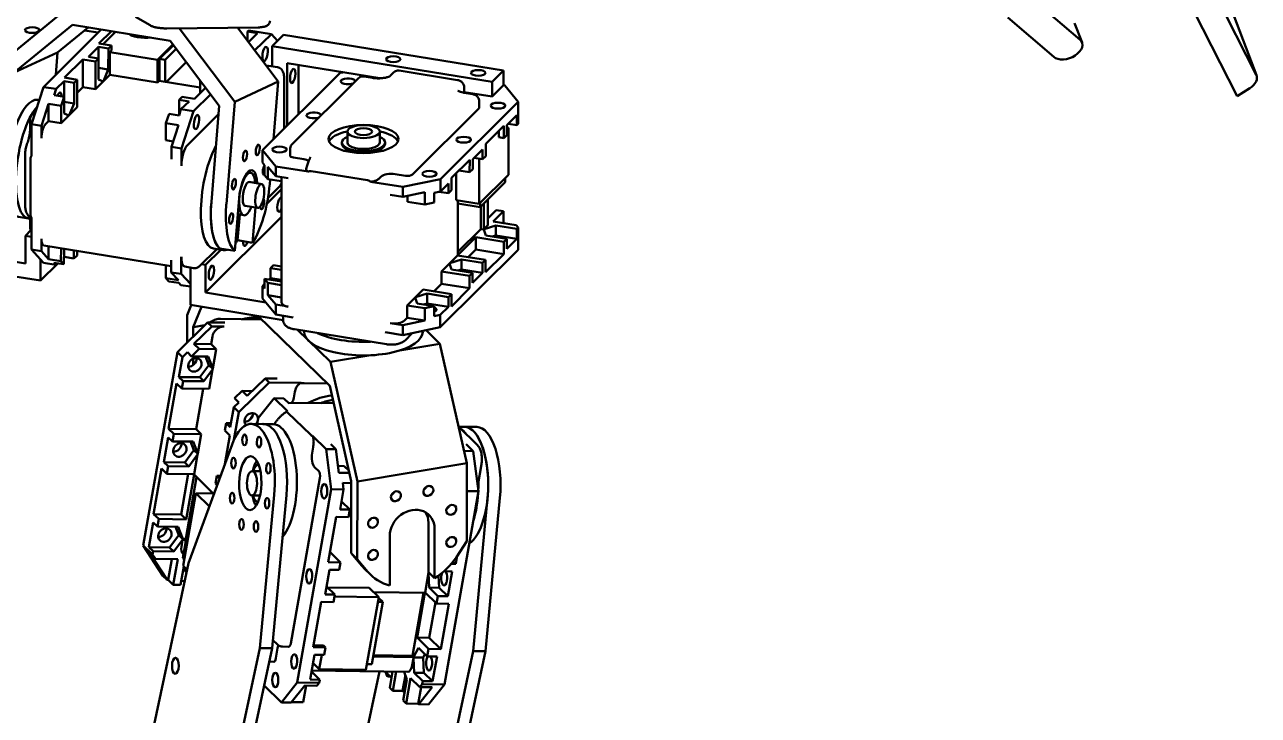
# Model space of a CAD drawing. Header units: millimetres. Extents: x 36 to 476, y 82 to 626.
# Drawn here: x 247.1 to 476, y 269.7 to 397.8 of the extents above; entities that cross this region are included whole.
import ezdxf

# ---------------------------------------------------------------- set-up
doc = ezdxf.new("R2010")
doc.units = ezdxf.units.MM
doc.header["$LTSCALE"] = 1.2
doc.layers.add('Visible (ISO)', color=7, linetype='Continuous', lineweight=50)

msp = doc.modelspace()

# ---------------------------------------------------------------- linework, layer by layer
at = {"layer": 'Visible (ISO)'}
for p, q in [((475.69, 388.45), (467.41, 410.27)), ((465.87, 407.79), (475.64, 388.56)), ((472.09, 384.55), (461.67, 405.07)), ((242.5, 390.61), (255.09, 400.9)), ((435.08, 401.79), (442.94, 395.03)), ((270.38, 397.72), (267.7, 399.3)), ((438.06, 391.88), (429.54, 399.2)), ((256, 397.79), (245.19, 388.95)), ((261.34, 396.93), (250.62, 386.28)), ((253.23, 392.68), (258.91, 397.32)), ((274.1, 394.86), (256, 397.79)), ((260.78, 396.36), (258.24, 396.78)), ((263.2, 396.62), (260.89, 394.33)), ((261.68, 394.2), (263.99, 396.5)), ((290.43, 397.34), (273.5, 397.15)), ((275.81, 397.17), (286.09, 383.54)), ((294.14, 387.27), (286.58, 397.3)), ((288.72, 396.79), (288.48, 396.56)), ((288.48, 394.77), (288.48, 396.56)), ((288.48, 396.56), (290.34, 396.26)), ((290.34, 396.26), (288.63, 394.57)), ((292.89, 396.11), (288.72, 396.79)), ((292.89, 396.11), (289.79, 393.03)), ((294.03, 394.87), (292.89, 396.11)), ((443.31, 394.52), (441.93, 398.15)), ((260.89, 394.33), (263.21, 393.96)), ((263.21, 393.96), (262.65, 393.4)), ((263.21, 393.04), (263.21, 393.96)), ((271.75, 391.34), (274.61, 394.18)), ((274.71, 394.05), (272.13, 391.5)), ((283.21, 382.78), (274.1, 394.86)), ((293.04, 393.88), (295.13, 395.96)), ((333.84, 387.26), (293.04, 393.88)), ((293.04, 393.88), (293.04, 390.12)), ((335.94, 389.34), (295.13, 395.96)), ((245.19, 388.95), (253.23, 392.68)), ((252.9, 388.54), (253.23, 392.68)), ((260.79, 393.7), (258.94, 391.86)), ((258.94, 391.86), (260.79, 391.56)), ((260.79, 391.56), (260.23, 391)), ((262.65, 393.4), (260.79, 393.7)), ((260.79, 393.7), (260.79, 391.56)), ((260.79, 391.56), (260.79, 387.69)), ((262.64, 389.52), (262.65, 393.4)), ((262.93, 388.56), (262.94, 392.77)), ((262.94, 392.77), (263.21, 393.04)), ((271.75, 391.34), (262.94, 392.77)), ((273.2, 391.33), (272.13, 391.5)), ((272.13, 391.5), (272.13, 387.43)), ((273.2, 391.33), (275.24, 393.35)), ((257.91, 391.38), (254.53, 388.02)), ((260.23, 391), (257.91, 391.38)), ((257.91, 386.25), (257.91, 391.38)), ((260.23, 391), (260.23, 385.87)), ((260.79, 389.83), (262.64, 389.52)), ((262.64, 389.52), (261.75, 387.39)), ((271.74, 387.13), (271.75, 391.34)), ((273.2, 387.26), (273.2, 391.33)), ((277.1, 390.88), (273.42, 387.22)), ((294.02, 389.97), (292.39, 390.23)), ((295.81, 379.1), (295.82, 390.68)), ((295.82, 390.68), (313.03, 387.89)), ((297.91, 381.18), (297.91, 390.34)), ((327.46, 387.56), (316.58, 389.33)), ((333.84, 387.26), (335.94, 389.34)), ((335.94, 386.59), (335.94, 389.34)), ((254.43, 387.38), (252.94, 385.91)), ((256.28, 387.08), (254.43, 387.38)), ((254.43, 387.38), (254.43, 384.48)), ((254.53, 388.02), (256.85, 387.64)), ((256.85, 387.64), (256.28, 387.08)), ((256.28, 383.21), (256.28, 387.08)), ((256.84, 382.51), (256.85, 387.64)), ((261.68, 387.31), (260.23, 385.87)), ((261.68, 387.31), (260.79, 387.69)), ((261.75, 387.39), (261.68, 387.31)), ((262.93, 388.56), (261.75, 387.39)), ((271.74, 387.13), (262.93, 388.56)), ((272.06, 387.44), (271.74, 387.13)), ((279.71, 386.2), (272.06, 387.44)), ((279.71, 387.42), (279.7, 385.16)), ((286.09, 383.54), (294.14, 387.27)), ((291.24, 374.56), (305.68, 388.91)), ((293.26, 376.57), (294.14, 387.27)), ((295.28, 378.57), (295.28, 387.75)), ((309.07, 387.92), (296.81, 375.75)), ((305.68, 388.91), (306.15, 389)), ((311.66, 387.96), (310.03, 388.23)), ((315.63, 389.02), (314.93, 388.33)), ((333.84, 384.51), (333.84, 387.26)), ((250.62, 386.28), (248.38, 379.38)), ((250.62, 386.28), (252.94, 385.91)), ((252.58, 384.78), (252.94, 385.91)), ((252.58, 384.78), (254.43, 384.48)), ((257.91, 386.25), (256.84, 385.19)), ((260.23, 385.87), (257.91, 386.25)), ((281.6, 384.91), (278.44, 381.77)), ((280.68, 386.13), (278.64, 384.1)), ((330.27, 384.94), (328.63, 385.21)), ((328.67, 386.22), (328.67, 385.2)), ((328.67, 385.35), (333.84, 384.51)), ((333.84, 384.51), (335.94, 386.59)), ((335.94, 386.59), (336.21, 386.55)), ((336.21, 386.55), (338.7, 383.55)), ((474.43, 386.06), (472.09, 384.55)), ((249.83, 383.84), (249.52, 383.89)), ((251.55, 383.13), (250.23, 379.08)), ((253.87, 382.76), (251.55, 383.13)), ((251.55, 379.93), (251.55, 383.13)), ((254.43, 384.48), (253.87, 382.76)), ((253.87, 382.76), (253.87, 379.55)), ((254.43, 381.37), (254.43, 384.48)), ((254.43, 383.51), (256.28, 383.21)), ((256.28, 383.21), (255.39, 381.07)), ((256.84, 382.51), (255.39, 381.07)), ((276.32, 384.48), (275.76, 383.92)), ((275.76, 381.02), (275.76, 383.92)), ((275.76, 383.92), (277.61, 383.62)), ((277.61, 383.62), (276.12, 382.14)), ((278.64, 384.1), (276.32, 384.48)), ((281.76, 365), (283.21, 382.78)), ((286.09, 383.54), (284.54, 364.54)), ((319.06, 370.05), (331.41, 382.31)), ((338.7, 383.55), (324.25, 369.21)), ((331.48, 382.46), (331.48, 383.61)), ((338.7, 383.55), (338.7, 379.43)), ((248.15, 380.32), (248.15, 378.73)), ((248.47, 381.1), (249.16, 381.78)), ((253.87, 379.55), (255.32, 380.99)), ((255.32, 380.99), (254.43, 381.37)), ((255.39, 381.07), (255.32, 380.99)), ((273.9, 381.32), (273.34, 379.6)), ((275.76, 381.02), (273.9, 381.32)), ((275.76, 381.02), (276.12, 382.14)), ((278.44, 381.77), (276.12, 382.14)), ((278.44, 381.77), (276.19, 374.87)), ((283.08, 381.25), (277.32, 375.52)), ((338.46, 381.03), (336.61, 379.19)), ((338.46, 379.19), (338.46, 381.03)), ((248.38, 379.38), (248.37, 373.45)), ((250.23, 379.08), (248.38, 379.38)), ((250.23, 376.79), (250.23, 379.08)), ((251.55, 379.93), (250.98, 379.36)), ((253.87, 379.55), (251.55, 379.93)), ((273.34, 379.6), (273.34, 376.4)), ((273.34, 379.6), (275.66, 379.22)), ((275.66, 379.22), (274.34, 375.17)), ((306.99, 375.99), (306.99, 378.01)), ((312.99, 375.99), (312.99, 378)), ((336.05, 379.09), (332.66, 375.72)), ((335.12, 376.95), (335.12, 378.17)), ((336.05, 376.8), (336.05, 379.09)), ((336.61, 379.19), (336.61, 377.36)), ((336.61, 378.75), (336.89, 378.7)), ((336.89, 378.7), (336.61, 378.43)), ((336.88, 379.45), (338.46, 379.19)), ((336.88, 370), (336.89, 378.7)), ((338.7, 379.43), (338.46, 379.19)), ((274.67, 376.18), (273.34, 376.4)), ((305.99, 375.99), (305.99, 375.72)), ((313.99, 375.99), (313.99, 375.71)), ((332.66, 375.72), (332.66, 373.43)), ((336.05, 376.8), (335.12, 376.95)), ((336.61, 377.36), (336.05, 376.8)), ((247.24, 363.91), (247.24, 374.27)), ((276.19, 374.87), (274.34, 375.17)), ((274.34, 375.17), (274.34, 372.88)), ((276.19, 371.66), (276.19, 374.87)), ((291.24, 372.27), (291.24, 374.56)), ((293.72, 371.56), (291.24, 374.56)), ((296.36, 373.57), (296.36, 374.71)), ((296.98, 373.2), (298.89, 372.89)), ((332.1, 374.71), (330.25, 372.87)), ((330.51, 373.13), (332.1, 372.88)), ((332.1, 372.88), (332.1, 374.71)), ((332.66, 373.43), (332.1, 372.88)), ((248.19, 372.95), (248.18, 362.6)), ((291.24, 372.27), (291.64, 371.78)), ((291.64, 369.95), (291.64, 371.78)), ((292.26, 371.49), (292.26, 369.2)), ((293.72, 369.73), (292.26, 371.49)), ((293.72, 371.56), (293.72, 369.73)), ((299.72, 370.59), (293.72, 371.56)), ((329.69, 372.77), (326.3, 369.41)), ((329.68, 370.48), (329.69, 372.77)), ((330.25, 371.04), (329.68, 370.48)), ((330.25, 372.87), (330.25, 371.04)), ((331.46, 364.61), (331.46, 372.98)), ((289.06, 370.38), (288.51, 370.47)), ((291.1, 368.28), (288.78, 368.66)), ((292.26, 369.2), (291.64, 369.95)), ((294.79, 368.79), (292.26, 369.2)), ((292.59, 368.28), (292.66, 369.14)), ((293.72, 369.73), (296.04, 369.36)), ((294.78, 346.28), (294.79, 369.56)), ((310.74, 368.99), (300.26, 370.69)), ((317.28, 367.74), (311.27, 368.72)), ((312.81, 369.25), (313.25, 369.69)), ((315.86, 370.13), (317.76, 369.83)), ((324.25, 369.21), (317.28, 367.74)), ((324.25, 369.21), (324.25, 366.91)), ((326.3, 369.41), (326.3, 367.12)), ((327.19, 365.3), (327.19, 370.3)), ((329.68, 370.48), (327.7, 370.8)), ((331.46, 364.61), (336.88, 370)), ((331.61, 363.98), (336.26, 368.6)), ((336.26, 368.6), (336.26, 369.38)), ((292.07, 364.61), (294.79, 367.31)), ((292.26, 365.65), (294.23, 367.61)), ((294.79, 368.28), (294.7, 368.29)), ((314.96, 366.29), (317.27, 365.91)), ((317.27, 365.91), (317.28, 367.74)), ((321.37, 366.77), (317.27, 365.91)), ((321.37, 364.48), (321.37, 366.77)), ((323.12, 366.68), (324.25, 366.91)), ((323.12, 366.68), (323.12, 364.84)), ((323.94, 366.85), (325.74, 366.56)), ((325.74, 368.39), (324.25, 366.91)), ((325.74, 366.56), (325.74, 368.39)), ((326.3, 367.12), (325.74, 366.56)), ((286.12, 355.87), (286.92, 365.65)), ((290.38, 363.84), (288.06, 364.21)), ((318.13, 365.01), (318.13, 366.09)), ((321.37, 364.48), (318.13, 365.01)), ((323.12, 364.84), (321.37, 364.48)), ((327.19, 365.3), (331.46, 364.61)), ((327.5, 355.09), (327.51, 365.25)), ((327.51, 364.65), (331.61, 363.98)), ((331.61, 363.98), (331.61, 364.77)), ((331.74, 364.11), (331.74, 359.93)), ((332.3, 364.66), (332.29, 359.84)), ((333.04, 360.74), (333.04, 365.4)), ((247.85, 361.87), (246, 362.17)), ((248.14, 360.38), (248.14, 361.97)), ((248.37, 362.04), (248.36, 356.11)), ((280.65, 348.15), (294.78, 362.18)), ((286.63, 357.85), (287.02, 362.61)), ((287.78, 362.49), (286.67, 362.67)), ((289.94, 363.91), (289.41, 357.4)), ((334.6, 363.44), (333.04, 361.89)), ((335.99, 363.22), (334.07, 361.31)), ((334.6, 363.44), (335.99, 363.22)), ((335.99, 363.22), (335.99, 361)), ((248.28, 359.7), (247.27, 358.69)), ((327.5, 355.73), (331.74, 359.93)), ((332.29, 359.84), (331.74, 359.93)), ((332.29, 359.84), (332.37, 359.92)), ((332.29, 359.84), (332.68, 358.75)), ((332.37, 359.92), (334.53, 360.59)), ((332.37, 359.92), (332.89, 360.44)), ((334.07, 361.31), (338.32, 360.63)), ((334.53, 360.59), (338.45, 359.96)), ((334.53, 358.76), (334.53, 360.59)), ((338.32, 360.63), (338.69, 360.19)), ((338.69, 360.19), (338.45, 359.96)), ((338.45, 359.96), (338.45, 358.12)), ((338.68, 356.07), (338.69, 360.19)), ((247.26, 353.56), (247.27, 358.69)), ((247.27, 358.69), (248.36, 358.51)), ((250.22, 355.81), (250.22, 358.1)), ((286.63, 357.85), (289.41, 357.4)), ((330.84, 358.4), (327.5, 355.09)), ((336.04, 357.56), (330.84, 358.4)), ((330.84, 356.11), (330.84, 358.4)), ((336.6, 358.12), (332.68, 358.75)), ((334.53, 358.76), (333.88, 358.56)), ((338.45, 358.12), (334.53, 358.76)), ((336.6, 358.12), (336.04, 357.56)), ((336.04, 357.56), (336.04, 355.27)), ((336.6, 356.28), (336.6, 358.12)), ((338.45, 358.12), (336.6, 356.28)), ((236.06, 355.38), (247.26, 353.56)), ((248.36, 356.11), (250.22, 355.81)), ((248.36, 356.11), (250.61, 353.67)), ((250.22, 355.81), (251.54, 354.37)), ((274.33, 353.03), (250.65, 356.87)), ((251.54, 354.37), (251.54, 356.72)), ((253.86, 356.35), (253.85, 354)), ((254.42, 356.26), (254.41, 353.39)), ((256.27, 354.47), (256.27, 355.96)), ((256.27, 354.47), (256.83, 355.03)), ((256.83, 355.03), (256.83, 355.87)), ((279.63, 353.11), (282.75, 356.21)), ((280.65, 353.28), (283.49, 356.09)), ((284.02, 356.01), (282.16, 356.31)), ((286.12, 355.87), (283.34, 356.32)), ((338.68, 356.07), (324.24, 341.72)), ((326.01, 353.6), (327.46, 355.04)), ((327.46, 355.04), (332.65, 354.2)), ((329.44, 354.72), (330.84, 356.11)), ((330.84, 356.11), (336.04, 355.27)), ((336.04, 355.27), (332.65, 351.91)), ((250.04, 350.36), (232.05, 353.28)), ((250.05, 354.28), (250.04, 350.36)), ((253.28, 353.57), (250.04, 350.36)), ((252.92, 353.29), (250.61, 353.67)), ((251.54, 354.37), (253.85, 354)), ((252.92, 353.29), (252.56, 353.69)), ((254.41, 353.39), (252.56, 353.69)), ((252.92, 353.29), (253.22, 353.58)), ((253.85, 354), (254.41, 353.39)), ((254.42, 354.77), (256.27, 354.47)), ((254.47, 354.76), (254.42, 354.7)), ((273.33, 353.19), (273.33, 350.84)), ((274.33, 354.19), (274.33, 351.9)), ((276.18, 351.6), (276.18, 354.8)), ((278.45, 352.69), (276.83, 352.96)), ((277.86, 345.85), (277.87, 352.79)), ((279.92, 353.39), (280.65, 353.28)), ((280.65, 353.28), (280.65, 348.15)), ((292.71, 352.68), (293.28, 353.23)), ((292.71, 352.68), (294.78, 352.34)), ((292.71, 350.85), (292.71, 352.68)), ((293.28, 353.23), (294.78, 352.99)), ((324.48, 352.08), (325.93, 353.52)), ((325.93, 353.52), (326.01, 353.6)), ((325.93, 353.52), (326.31, 352.44)), ((328.17, 354.27), (326.01, 353.6)), ((328.17, 352.44), (328.17, 354.27)), ((328.17, 354.27), (332.09, 353.64)), ((332.65, 354.2), (332.09, 353.64)), ((332.09, 353.64), (332.09, 351.81)), ((332.65, 351.91), (332.65, 354.2)), ((275.65, 350.46), (273.33, 350.84)), ((273.33, 350.84), (273.89, 350.23)), ((274.33, 351.9), (275.65, 350.46)), ((274.33, 351.9), (276.18, 351.6)), ((276.18, 351.6), (277.86, 349.76)), ((294.78, 350.2), (291.63, 350.71)), ((292.25, 349.96), (291.63, 350.71)), ((291.63, 350.71), (291.63, 348.88)), ((292.45, 350.58), (292.71, 350.85)), ((294.78, 350.51), (292.71, 350.85)), ((329.67, 351.24), (324.48, 352.08)), ((324.48, 349.79), (324.48, 352.08)), ((330.24, 351.8), (326.31, 352.44)), ((328.17, 352.44), (327.52, 352.24)), ((332.09, 351.81), (328.17, 352.44)), ((330.24, 351.8), (329.67, 351.24)), ((329.67, 351.24), (329.67, 348.95)), ((332.09, 351.81), (330.24, 349.97)), ((330.24, 349.97), (330.24, 351.8)), ((273.89, 350.23), (275.74, 349.93)), ((276.11, 349.53), (275.74, 349.93)), ((276.11, 349.53), (277.86, 349.25)), ((280.65, 348.15), (291.84, 346.33)), ((291.22, 349.37), (291.63, 349.77)), ((291.22, 349.37), (291.63, 348.88)), ((291.22, 349.37), (291.22, 347.08)), ((294.78, 349.55), (292.25, 349.96)), ((292.25, 347.67), (292.25, 349.96)), ((319.64, 347.28), (321.09, 348.72)), ((321.8, 347.96), (319.64, 347.28)), ((321.09, 348.72), (326.29, 347.88)), ((321.8, 346.13), (321.8, 347.96)), ((321.8, 347.96), (325.73, 347.32)), ((323.08, 348.4), (324.48, 349.79)), ((324.48, 349.79), (329.67, 348.95)), ((329.67, 348.95), (326.29, 345.59)), ((277.26, 343.93), (278.03, 345.82)), ((295.07, 343.06), (277.86, 345.85)), ((293.71, 344.08), (291.22, 347.08)), ((292.25, 347.67), (294.78, 347.26)), ((293.71, 345.91), (292.25, 347.67)), ((296.03, 345.54), (293.71, 345.91)), ((293.71, 345.91), (293.71, 344.08)), ((318.12, 345.77), (319.57, 347.21)), ((321.36, 345.24), (318.12, 345.77)), ((318.12, 343.48), (318.12, 345.77)), ((319.57, 347.21), (319.64, 347.28)), ((319.57, 347.21), (319.95, 346.12)), ((319.95, 346.12), (323.11, 345.61)), ((321.8, 346.13), (321.16, 345.92)), ((325.73, 345.49), (321.8, 346.13)), ((326.29, 347.88), (325.73, 347.32)), ((325.73, 347.32), (325.73, 345.49)), ((326.29, 345.59), (326.29, 347.88)), ((277.26, 338.87), (277.26, 343.93)), ((279.93, 345.51), (278.41, 341.75)), ((290.47, 343.74), (287.4, 343.23)), ((303.72, 330.83), (290.39, 343.82)), ((293.71, 344.08), (296.95, 343.55)), ((295.07, 343.07), (295.08, 343.86)), ((317.55, 342.91), (318.12, 343.48)), ((318.12, 343.48), (321.36, 342.95)), ((323.11, 345.61), (321.36, 345.24)), ((321.36, 345.24), (321.36, 342.95)), ((323.1, 343.77), (323.11, 345.61)), ((323.1, 343.77), (324.24, 344.01)), ((325.73, 345.49), (324.24, 344.01)), ((324.24, 341.72), (324.24, 344.01)), ((275.45, 337.1), (281.07, 342.61)), ((278.41, 341.75), (278.4, 339.99)), ((280.56, 342.11), (278.41, 341.75)), ((278.53, 338.63), (281.84, 341.87)), ((281.07, 342.61), (281.84, 341.87)), ((284.26, 342.57), (281.07, 342.61)), ((281.84, 341.87), (284.11, 341.84)), ((283.44, 343.29), (291.04, 343.18)), ((314.23, 338.57), (297.17, 341.34)), ((297.73, 341.24), (303.84, 335.3)), ((317.26, 342.09), (314.94, 342.47)), ((321.36, 342.95), (317.26, 342.09)), ((317.26, 340.26), (317.26, 342.09)), ((324.24, 341.72), (317.26, 340.26)), ((324.18, 338.64), (321.59, 341.17)), ((281.96, 340), (281.71, 338.59)), ((298.97, 340.91), (298.97, 341.04)), ((314.02, 340.79), (317.26, 340.26)), ((319.05, 340.64), (317.7, 339.29)), ((320.97, 340.9), (320.97, 341.04)), ((269.12, 301.26), (275.45, 337.1)), ((275.45, 337.1), (276.4, 336.17)), ((277.31, 337.07), (276.4, 336.17)), ((277.31, 337.07), (278.08, 336.32)), ((278.08, 336.32), (279.48, 337.7)), ((281.71, 338.59), (278.53, 338.63)), ((279.48, 337.7), (278.53, 338.63)), ((279.48, 337.7), (282.66, 337.66)), ((281.71, 338.59), (282.66, 337.66)), ((282.66, 337.66), (282.03, 334.06)), ((311.32, 336.53), (303.84, 335.3)), ((324.18, 338.64), (316.7, 337.41)), ((329.19, 316.49), (324.18, 338.64)), ((275.75, 332.48), (276.4, 336.17)), ((281.17, 336.28), (278.08, 336.32)), ((278.4, 335.89), (278.4, 334.72)), ((279.6, 332.43), (281.3, 334.71)), ((281.3, 334.71), (280.69, 336.29)), ((282.03, 334.06), (281.17, 336.28)), ((282.02, 334.01), (281.3, 334.71)), ((303.84, 335.3), (308.85, 313.14)), ((275.75, 332.48), (279.6, 332.43)), ((276.51, 331.74), (275.75, 332.48)), ((279.6, 332.43), (280.36, 331.69)), ((280.36, 331.69), (282, 333.88)), ((282, 333.88), (281.36, 330.28)), ((282.03, 334.06), (282, 333.88)), ((288.42, 328.99), (291.73, 332.22)), ((294, 332.19), (291.73, 332.22)), ((291.73, 332.22), (292.49, 331.48)), ((273.83, 322.87), (275.31, 331.27)), ((275.31, 331.27), (276.26, 330.35)), ((276.26, 330.35), (276.51, 331.74)), ((281.36, 330.28), (276.26, 330.35)), ((280.36, 331.69), (276.51, 331.74)), ((280.25, 330.29), (278.93, 322.8)), ((286.07, 328.54), (287.47, 329.91)), ((286.86, 325.97), (292.49, 331.48)), ((287.47, 329.91), (289.35, 329.89)), ((287.47, 329.91), (288.42, 328.99)), ((292.49, 331.48), (298.38, 331.4)), ((297.24, 329.73), (297.05, 328.63)), ((298.98, 331.32), (303.27, 331.26)), ((307.71, 313.19), (303.72, 330.83)), ((286.83, 327.79), (285.91, 326.9)), ((286.83, 327.79), (286.07, 328.54)), ((290.47, 324.86), (293.4, 328.54)), ((295.22, 328.52), (293.4, 328.54)), ((293.4, 328.54), (295.86, 326.14)), ((296.17, 327.59), (295.22, 328.52)), ((304.44, 327.62), (296.02, 327.73)), ((285.26, 323.21), (285.91, 326.9)), ((286.86, 325.97), (285.91, 326.9)), ((285.95, 320.81), (286.86, 325.97)), ((288.76, 324.45), (289.41, 325.32)), ((295.9, 325.93), (300.2, 321.74)), ((278.93, 322.8), (273.83, 322.87)), ((274.78, 321.94), (273.83, 322.87)), ((278.93, 322.8), (279.88, 321.87)), ((284.25, 322.56), (284.5, 323.95)), ((285.39, 323.94), (284.5, 323.95)), ((284.5, 323.95), (285.26, 323.21)), ((291.4, 323.75), (289.13, 323.78)), ((290.28, 323.77), (290.47, 324.86)), ((293.22, 323.73), (291.4, 323.75)), ((328.72, 323.25), (327.66, 323.27)), ((327.67, 323.22), (331.16, 319.82)), ((328.72, 323.25), (330.99, 323.22)), ((272.96, 316.69), (273.77, 321.29)), ((273.77, 321.29), (274.53, 320.55)), ((274.53, 320.55), (274.78, 321.94)), ((274.53, 320.55), (278.38, 320.5)), ((274.78, 321.94), (279.88, 321.87)), ((278.52, 318.92), (277.91, 320.5)), ((279.24, 318.28), (278.38, 320.5)), ((279.88, 321.87), (279.24, 318.28)), ((285.21, 321.63), (284.25, 322.56)), ((284.27, 316.32), (285.21, 321.63)), ((300.6, 321.52), (303.06, 319.12)), ((276.81, 316.64), (278.52, 318.92)), ((277.53, 297.98), (285.61, 319.96)), ((279.23, 318.23), (278.52, 318.92)), ((279.24, 318.28), (279.21, 318.09)), ((300.46, 318.39), (300.65, 319.49)), ((303.06, 319.12), (304.88, 319.1)), ((303.06, 319.12), (304.02, 311.66)), ((304.88, 319.1), (303.93, 320.02)), ((304.88, 319.1), (305.44, 314.71)), ((328.68, 318.78), (330.36, 318.75)), ((330.36, 318.75), (329.03, 320.05)), ((330.36, 318.75), (331.32, 311.29)), ((272.96, 316.69), (276.81, 316.64)), ((273.72, 315.95), (272.96, 316.69)), ((273.48, 314.56), (273.72, 315.95)), ((277.57, 315.9), (273.72, 315.95)), ((276.81, 316.64), (277.57, 315.9)), ((277.57, 315.9), (279.21, 318.09)), ((279.21, 318.09), (278.57, 314.49)), ((305.28, 315.99), (306.39, 315.98)), ((306.39, 315.98), (307.27, 315.12)), ((329.19, 316.49), (308.85, 313.14)), ((329.19, 302.06), (329.19, 316.49)), ((331.88, 316.33), (331.18, 312.38)), ((271.04, 307.08), (272.52, 315.49)), ((272.52, 315.49), (273.48, 314.56)), ((278.57, 314.49), (273.48, 314.56)), ((277.46, 314.51), (276.14, 307.01)), ((279.02, 313.92), (277, 302.48)), ((277.09, 306.09), (278.55, 314.38)), ((278.55, 314.38), (282.11, 310.91)), ((282.52, 312.76), (282.77, 314.15)), ((282.77, 314.15), (283.47, 314.14)), ((282.77, 314.15), (283.29, 313.65)), ((290.69, 315.01), (289.33, 315.03)), ((296.48, 283.09), (301.89, 313.73)), ((301.67, 315.03), (300.89, 315.79)), ((305.44, 314.71), (307.37, 314.69)), ((282.85, 312.45), (282.52, 312.76)), ((304.02, 311.66), (297.69, 275.81)), ((306.29, 311.63), (304.02, 311.66)), ((306.29, 311.63), (305.64, 307.94)), ((306.29, 311.63), (306.14, 312.84)), ((307.71, 312.82), (306.14, 312.84)), ((307.7, 299.83), (307.71, 313.19)), ((308.85, 313.14), (308.84, 298.71)), ((329.19, 311.32), (331.32, 311.29)), ((278.5, 310.41), (276.46, 298.88)), ((278.88, 310.96), (276.5, 297.49)), ((278.78, 310.41), (278.5, 310.41)), ((278.5, 310.41), (278.74, 310.18)), ((282.28, 310.91), (278.88, 310.96)), ((278.88, 310.96), (281.4, 308.5)), ((290.63, 310.51), (289.27, 310.53)), ((293.42, 310.63), (290.76, 282.2)), ((293.03, 282.17), (295.7, 310.6)), ((307.46, 307.91), (305.9, 309.43)), ((331.32, 311.29), (324.99, 275.45)), ((333.01, 310.1), (330.35, 281.67)), ((332.62, 281.64), (335.29, 310.07)), ((276.14, 307.01), (271.04, 307.08)), ((271.99, 306.16), (271.04, 307.08)), ((276.14, 307.01), (277.09, 306.09)), ((305.64, 307.94), (307.46, 307.91)), ((307.46, 307.91), (307.22, 306.52)), ((325.79, 308.42), (325.72, 308.49)), ((270.17, 300.91), (270.99, 305.5)), ((270.99, 305.5), (271.75, 304.76)), ((271.75, 304.76), (271.99, 306.16)), ((271.75, 304.76), (275.6, 304.71)), ((271.99, 306.16), (277.09, 306.09)), ((275.73, 303.14), (275.12, 304.72)), ((276.45, 302.49), (275.6, 304.71)), ((304.94, 306.55), (303.46, 298.14)), ((307.22, 306.52), (304.94, 306.55)), ((322.03, 296.28), (322.03, 305.47)), ((274.02, 300.86), (275.73, 303.14)), ((276.42, 302.3), (274.78, 300.11)), ((276.44, 302.44), (275.73, 303.14)), ((276.42, 302.3), (276.19, 301)), ((276.45, 302.49), (276.42, 302.3)), ((277.01, 301.95), (276.45, 302.49)), ((276.45, 302.49), (277, 302.48)), ((276.45, 302.49), (276.45, 302.49)), ((277.09, 302.4), (277, 302.48)), ((314.85, 293.8), (314.85, 302.99)), ((323.18, 304.36), (323.17, 295.17)), ((269.12, 301.26), (270.83, 299.59)), ((272.78, 295.62), (269.12, 301.26)), ((270.17, 300.91), (274.02, 300.86)), ((270.93, 300.17), (270.17, 300.91)), ((270.83, 299.59), (270.93, 300.17)), ((274.78, 300.11), (270.93, 300.17)), ((274.02, 300.86), (274.78, 300.11)), ((303.79, 300.01), (305.73, 298.11)), ((327.23, 299.09), (329.19, 302.06)), ((266.99, 248.55), (277.53, 297.98)), ((273.54, 294.88), (270.41, 299.69)), ((270.41, 299.69), (271.37, 298.76)), ((271.37, 298.76), (270.83, 299.59)), ((275.54, 298.71), (271.37, 298.76)), ((274.42, 298.72), (273.74, 294.88)), ((274.69, 293.95), (275.54, 298.71)), ((276.46, 298.88), (276.71, 298.64)), ((303.46, 298.14), (305.73, 298.11)), ((305.73, 298.11), (305.49, 296.72)), ((309.65, 297.49), (307.7, 299.83)), ((308.84, 298.71), (307.7, 299.83)), ((308.84, 298.71), (310.8, 296.38)), ((327.12, 297.83), (326.29, 297.84)), ((327.12, 297.83), (326.65, 298.28)), ((327.38, 299.32), (327.12, 297.83)), ((272.78, 295.62), (273.54, 294.88)), ((276.06, 293.93), (276.66, 297.34)), ((276.5, 297.49), (277.27, 296.75)), ((303.67, 296.75), (302.85, 292.15)), ((305.49, 296.72), (303.67, 296.75)), ((311.34, 295.8), (310.19, 296.91)), ((321.41, 292.55), (322.04, 296.15)), ((323.17, 295.17), (322.03, 296.28)), ((322.04, 296.15), (322.06, 296.25)), ((322.04, 296.15), (322.18, 293.44)), ((323.89, 295.64), (324, 293.41)), ((324.94, 296.46), (326.42, 296.44)), ((326.42, 296.44), (325.61, 291.84)), ((273.74, 294.88), (273.54, 294.88)), ((274.69, 293.95), (273.74, 294.88)), ((276.06, 293.93), (274.69, 293.95)), ((276.82, 294.65), (276.19, 294.66)), ((304.67, 292.13), (303.12, 293.64)), ((303.29, 293.47), (311.06, 293.37)), ((312.81, 291.66), (311.06, 293.37)), ((322.18, 293.44), (324, 293.41)), ((323.79, 291.87), (322.18, 293.44)), ((324, 293.41), (325.61, 291.84)), ((302.15, 290.76), (300.67, 282.36)), ((304.43, 290.73), (302.15, 290.76)), ((302.85, 292.15), (304.67, 292.13)), ((304.67, 292.13), (304.43, 290.73)), ((304.61, 291.77), (312.81, 291.66)), ((310.43, 278.2), (312.81, 291.66)), ((311.56, 279.24), (313.59, 290.77)), ((311.89, 292.56), (321.39, 292.44)), ((313.59, 290.77), (312.66, 290.79)), ((313.59, 290.77), (312.79, 291.55)), ((319.06, 280.77), (321.12, 292.44)), ((321.39, 292.44), (319.93, 284.15)), ((323.54, 290.48), (321.41, 292.55)), ((323.79, 291.87), (323.54, 290.48)), ((325.61, 291.84), (323.79, 291.87)), ((322.2, 284.12), (323.36, 290.66)), ((323.54, 290.48), (325.82, 290.45)), ((325.82, 290.45), (324.33, 282.04)), ((319.93, 284.15), (322.06, 282.07)), ((319.93, 284.15), (322.2, 284.12)), ((324.33, 282.04), (322.2, 284.12)), ((290.76, 282.2), (280.22, 232.77)), ((282.5, 232.74), (293.03, 282.17)), ((293.03, 282.17), (290.76, 282.2)), ((293.21, 283.63), (293.95, 282.91)), ((293.73, 280.32), (294.06, 282.18)), ((294.94, 282.48), (296.08, 282.46)), ((300.67, 282.36), (302.94, 282.33)), ((300.73, 282.72), (302.56, 282.7)), ((302.56, 282.7), (302.94, 282.33)), ((302.94, 282.33), (302.7, 280.94)), ((320.2, 282.25), (319.29, 280.55)), ((330.35, 281.67), (319.81, 232.24)), ((320.2, 282.25), (321.81, 280.68)), ((322.06, 282.07), (321.81, 280.68)), ((324.33, 282.04), (322.06, 282.07)), ((322.09, 232.21), (332.62, 281.64)), ((330.35, 281.67), (332.62, 281.64)), ((293.34, 279.69), (292.51, 279.7)), ((300.88, 280.96), (300.07, 276.36)), ((301.79, 278.31), (300.61, 279.46)), ((302.7, 280.94), (300.88, 280.96)), ((302.25, 280.94), (301.79, 278.31)), ((319.29, 280.55), (311.81, 280.65)), ((319.06, 280.77), (311.84, 280.87)), ((319.03, 279.07), (319.26, 280.36)), ((319.06, 280.77), (319.29, 280.55)), ((319.26, 280.36), (319.29, 280.55)), ((319.39, 277.65), (319.26, 280.36)), ((319.28, 280.48), (321.07, 280.46)), ((319.29, 280.55), (319.29, 280.55)), ((321.4, 281.07), (321.07, 280.46)), ((321.07, 280.46), (321.21, 277.63)), ((321.81, 280.68), (323.63, 280.65)), ((323.63, 280.65), (322.82, 276.06)), ((301.89, 276.34), (300.33, 277.86)), ((318.24, 277.81), (300.36, 278.05)), ((301.79, 278.31), (310.43, 278.2)), ((307.98, 254.57), (312.95, 277.88)), ((311.56, 279.24), (310.62, 279.25)), ((315.19, 276.72), (314.02, 277.86)), ((314.86, 274.85), (315.39, 277.85)), ((315.43, 274.3), (316.06, 277.84)), ((317.76, 277.17), (317.25, 274.27)), ((317.56, 277.82), (318.01, 276.39)), ((321, 276.08), (319.39, 277.65)), ((319.39, 277.65), (321.21, 277.63)), ((321.21, 277.63), (322.82, 276.06)), ((294.76, 272.13), (291.56, 275.26)), ((297.69, 275.81), (294.76, 272.13)), ((299.08, 275.25), (296.58, 272.11)), ((297.69, 275.81), (301.78, 275.76)), ((299.32, 275.25), (298.77, 272.16)), ((301.36, 275.22), (299.08, 275.25)), ((300.07, 276.36), (301.89, 276.34)), ((301.78, 275.76), (301.36, 275.22)), ((301.89, 276.34), (301.78, 275.76)), ((315.43, 274.3), (314.86, 274.85)), ((318.01, 276.39), (317.32, 272.46)), ((318.73, 276.66), (317.89, 271.91)), ((320.47, 274.97), (318.73, 276.66)), ((320.16, 271.88), (320.71, 274.96)), ((322.75, 274.94), (320.25, 271.79)), ((320.9, 275.5), (320.47, 274.97)), ((320.47, 274.97), (322.75, 274.94)), ((321, 276.08), (320.9, 275.5)), ((324.99, 275.45), (320.9, 275.5)), ((322.82, 276.06), (321, 276.08)), ((324.99, 275.45), (322.07, 271.77)), ((317.25, 274.27), (315.43, 274.3)), ((317.58, 273.96), (317.25, 274.27)), ((317.89, 271.91), (317.32, 272.46)), ((294.76, 272.13), (296.58, 272.11)), ((296.65, 272.19), (298.77, 272.16)), ((320.16, 271.88), (317.89, 271.91)), ((320.25, 271.79), (320.16, 271.88)), ((322.07, 271.77), (320.25, 271.79))]:
    msp.add_line(p, q, dxfattribs=at)
for centre, major_axis, ratio in [((248.51, 396.84), (-1.35, 0), 0.400915), ((291.73, 392.4), (-0.22, -1.33), 0.342699), ((315.51, 391.44), (-1.35, 0), 0.400915), ((296.86, 388.33), (0.22, 1.33), 0.342699), ((331.27, 388.89), (-1.35, 0), 0.400915), ((334.94, 382.82), (-1.35, 0), 0.400915), ((279, 379.76), (-0.22, -1.33), 0.342699), ((309.99, 376.63), (6.5, 0), 0.400915), ((309.99, 378.01), (-3, 0), 0.400915), ((309.99, 378.01), (1.6, 0), 0.400915), ((290.38, 374.61), (0.16, 0.987), 0.342699), ((328.58, 376.5), (-1.35, 0), 0.400915), ((288, 373.51), (0.16, 0.987), 0.342699), ((294.4, 374.7), (-1.35, 0), 0.400915), ((285.95, 368.25), (0.16, 0.987), 0.342699), ((322.22, 370.18), (-1.35, 0), 0.400915), ((290.74, 366.06), (-0.36, -2.22), 0.342699), ((285.43, 361.91), (0.16, 0.987), 0.342699), ((281.77, 351.83), (0.22, 1.33), 0.342699), ((278.7, 334.74), (0.942, 0.967), 0.847125), ((287.92, 320.82), (-0.013, -1), 0.414167), ((290.61, 320.42), (-0.013, -1), 0.414167), ((275.92, 318.96), (0.942, 0.967), 0.847125), ((285.86, 316.51), (-0.013, -1), 0.414167), ((288.98, 312.79), (-0.07, -5), 0.414167), ((292.34, 315.55), (-0.013, -1), 0.414167), ((289.3, 312.78), (0.03, 2.25), 0.414167), ((302.71, 311.3), (0.02, 1.35), 0.414167), ((316.01, 310.38), (-0.698, -0.716), 0.847125), ((322.03, 311.37), (-0.698, -0.716), 0.847125), ((285.62, 310.02), (-0.013, -1), 0.414167), ((292.1, 309.06), (-0.013, -1), 0.414167), ((326.28, 307.85), (-0.698, -0.716), 0.847125), ((273.13, 303.17), (0.942, 0.967), 0.847125), ((287.35, 305.15), (-0.013, -1), 0.414167), ((290.04, 304.75), (-0.013, -1), 0.414167), ((311.75, 305.46), (-0.698, -0.716), 0.847125), ((326.28, 301.89), (-0.698, -0.716), 0.847125), ((311.75, 299.5), (-0.698, -0.716), 0.847125), ((299.92, 295.52), (0.02, 1.35), 0.414167), ((275.08, 278.92), (-0.02, -1.5), 0.414167), ((297.13, 279.73), (0.02, 1.35), 0.414167), ((293.62, 276.29), (0.02, 1.35), 0.414167)]:
    msp.add_ellipse(centre, major_axis=major_axis, ratio=ratio, dxfattribs=at)
for centre, major_axis, ratio, start_param, end_param in [((268.89, 395.9), (-2.24, 0.18), 0.212513, 0.043869, 2.381066), ((440.5, 393.45), (2.81, 1.06), 0.628217, 3.471887, 6.613479), ((291.91, 387.27), (0.48, 2.96), 0.342699, 0, 0.360007), ((307.12, 387.33), (1.35, 0), 0.400915, 6.270718, 11.812032), ((472.89, 387.38), (2.81, 1.06), 0.628217, 5.041791, 6.350788), ((253.5, 383.9), (0.22, 1.33), 0.342699, 5.280636, 7.285735), ((327.67, 386.22), (1, -0.001), 0.400958, 0.000271, 0.000534), ((247.76, 373.03), (1.76, 10.86), 0.342699, 0, 3.141593), ((249.61, 372.73), (-1.76, -10.86), 0.342699, 3.629816, 6.358571), ((330.48, 382.46), (1, -0.001), 0.400915, 5.899786, 6.283185), ((330.48, 383.61), (1, -0.001), 0.400958, 0.000271, 0.000534), ((300.76, 381.01), (1.35, 0), 0.400915, 6.270718, 11.812032), ((250.98, 377.53), (0.32, 1.97), 0.342699, 0.440903, 2.0117), ((309.99, 375.72), (-6.5, 0), 0.400915, 5.192034, 6.106493), ((309.99, 375.72), (6.5, 0), 0.400915, 0.176692, 1.091152), ((277.32, 372.77), (0.48, 2.96), 0.342699, 0.440903, 2.0117), ((309.99, 375.99), (4, 0), 0.400915, 2.418858, 7.00592), ((309.99, 375.72), (-4, 0), 0.400915, 0, 3.141593), ((309.99, 375.99), (-3, 0), 0.400915, 0, 3.141593), ((283.93, 367.16), (-1.76, -10.86), 0.342699, 3.910202, 6.283185), ((297.36, 374.71), (1, 0), 0.400832, 3.141123, 3.141763), ((297.36, 373.57), (-1, 0.001), 0.400915, 0, 1.187394), ((288.56, 366.41), (0.72, 4.44), 0.342699, 5.235988, 8.082167), ((291.69, 370.91), (-0.16, -0.987), 0.342699, 3.723848, 6.582737), ((298.14, 372.15), (-2, 0), 0.400915, 3.693467, 4.328986), ((288.42, 366.43), (-0.64, -3.95), 0.342699, 2.168203, 7.256575), ((288.42, 366.43), (0.36, 2.22), 0.342699, 0, 3.141593), ((315.11, 369.39), (-2, 0), 0.400915, 4.328986, 5.899782), ((318.13, 370.2), (1, -0.001), 0.400915, 4.328988, 5.899783), ((288.56, 366.41), (1.76, 10.86), 0.342699, 3.791236, 4.940575), ((285.78, 366.86), (-1.76, -10.86), 0.342699, 4.940575, 6.476457), ((285.78, 366.86), (-1.76, -10.86), 0.342699, 4.940575, 6.089914), ((288.56, 366.41), (-1.76, -10.86), 0.342699, 4.940575, 6.089914), ((291.18, 364.58), (0.16, 0.987), 0.342699, 2.167299, 6.014187), ((294.5, 364.46), (-0.22, -1.33), 0.342699, 2.97315, 7.333435), ((248.75, 363.8), (-1.48, -0.22), 0.91455, 0.000074, 0.000082), ((331.04, 360.74), (2, 0), 0.400915, 5.899783, 6.283185), ((250.97, 358.84), (-0.32, -1.97), 0.342699, 5.153292, 6.283185), ((285.78, 366.86), (-1.76, -10.86), 0.342699, 0.553029, 0.649643), ((288.13, 358.14), (-0.22, -1.33), 0.342699, 5.114434, 7.451937), ((277.31, 355.92), (-0.48, -2.96), 0.342699, 5.153292, 6.283185), ((296.78, 346.28), (-2, 0), 0.400915, 0, 1.187394), ((288.57, 333.35), (-7.68, -7.88), 0.847125, 3.790229, 4.08897), ((322.2, 344.99), (1.35, 0), 0.400915, 5.444393, 7.121978), ((283.78, 339.98), (-1.4, -1.43), 0.847125, 3.818686, 5.389483), ((315.69, 343.21), (2, 0), 0.400915, 4.328986, 5.899783), ((309.97, 340.9), (-11, 0.01), 0.400915, 0, 3.141593), ((309.97, 343.42), (-11, 0.01), 0.400915, 0.683862, 1.690925), ((277.75, 335.67), (0.942, 0.967), 0.847125, 3.761334, 5.663444), ((295.23, 328.65), (1.4, 1.43), 0.847125, 4.878678, 5.389482), ((303.41, 318.88), (-7.68, -7.88), 0.847125, 3.927561, 4.365193), ((304.17, 318.14), (7.68, 7.88), 0.847125, 0.842746, 1.064735), ((289.17, 324.54), (0.942, 0.967), 0.847125, 4.740044, 9.422353), ((288.22, 325.47), (0.942, 0.967), 0.847125, 3.761334, 5.663444), ((288.98, 312.79), (0.15, 11), 0.414167, 4.520888, 7.149117), ((291.29, 322.43), (0.02, 1.35), 0.414167, 6.090941, 6.47543), ((291.25, 312.76), (0.15, 11), 0.414167, 4.520888, 6.283185), ((291.25, 312.76), (0.15, 11), 0.414167, 4.520888, 6.283185), ((293.08, 312.73), (0.15, 11), 0.414167, 3.603289, 6.283185), ((326.75, 312.28), (0.15, 11), 0.414167, 5.75859, 6.058837), ((328.57, 312.25), (-0.15, -11), 0.414167, 0.26341, 3.141593), ((328.57, 312.25), (0.15, 11), 0.414167, 4.520888, 6.283185), ((330.85, 312.22), (0.15, 11), 0.414167, 4.520888, 6.283185), ((274.96, 319.89), (0.942, 0.967), 0.847125, 3.761334, 5.663444), ((301.22, 317.65), (-0.03, -2), 0.414167, 4.337917, 5.908713), ((291.25, 312.76), (-0.07, -5), 0.414167, 3.723259, 4.245624), ((290.66, 312.76), (0.05, 3.6), 0.414167, 0.153986, 0.895665), ((290.66, 312.76), (0.03, 2.25), 0.414167, 6.095834, 6.283185), ((301.51, 314.11), (0.013, 1), 0.414167, 4.337917, 5.908713), ((320.88, 312.48), (0.698, 0.716), 0.847125, 4.366977, 5.057801), ((326.75, 312.28), (-0.15, -11), 0.414167, 1.510259, 1.647906), ((291.25, 312.76), (-0.07, -5), 0.414167, 5.179154, 5.701519), ((290.66, 312.76), (-0.05, -3.6), 0.414167, 5.387521, 6.1292), ((290.66, 312.76), (-0.03, -2.25), 0.414167, 0, 0.187351), ((314.87, 311.49), (0.698, 0.716), 0.847125, 4.366977, 5.057801), ((326.75, 312.28), (-0.15, -11), 0.414167, 0.940209, 1.45244), ((319.01, 303.68), (3.14, 3.22), 0.847125, 5.567218, 8.708811), ((317.87, 304.79), (3.14, 3.22), 0.847125, 5.567218, 6.072534), ((325.14, 308.96), (0.698, 0.716), 0.847125, 4.366977, 5.057801), ((310.61, 306.57), (0.698, 0.716), 0.847125, 4.366977, 5.057801), ((272.18, 304.1), (0.942, 0.967), 0.847125, 3.761334, 5.663444), ((325.13, 303), (0.698, 0.716), 0.847125, 4.366977, 5.057801), ((278.01, 300.98), (-1.4, -1.43), 0.847125, 5.389483, 6.259388), ((310.61, 300.61), (0.698, 0.716), 0.847125, 4.366977, 5.057801), ((319.01, 303.68), (7.68, 7.88), 0.847125, 4.417879, 4.936501), ((278.01, 297.24), (-0.942, -0.967), 0.847125, 5.417102, 6.378893), ((277.06, 298.17), (0.942, 0.967), 0.847125, 3.761334, 4.007676), ((317.87, 304.79), (-7.68, -7.88), 0.847125, 6.197935, 6.283185), ((319.01, 303.68), (-7.68, -7.88), 0.847125, 6.197935, 6.716557), ((324.95, 295.18), (0.02, 1.35), 0.414167, 0.773823, 5.958114), ((294.82, 281.44), (-0.03, -2), 0.414167, 4.027936, 4.337917), ((294.96, 283.48), (0.013, 1), 0.414086, 3.141109, 3.141764), ((296.1, 283.46), (-0.013, -1), 0.414167, 0, 1.196324), ((293.35, 280.69), (-0.013, -1), 0.414167, 0, 1.196324), ((322.16, 279.39), (0.02, 1.35), 0.414167, 0.325071, 5.958114), ((314.67, 278.39), (-0.02, -1.5), 0.414167, 5.130586, 6.686841), ((318.27, 279.81), (-0.03, -2), 0.414167, 0, 1.196324)]:
    msp.add_ellipse(centre, major_axis=major_axis, ratio=ratio, start_param=start_param, end_param=end_param, dxfattribs=at)
for points, knots in [([(290.43, 397.34), (290.59, 397.34), (290.75, 397.35), (291.05, 397.37), (291.19, 397.39), (291.47, 397.43), (291.6, 397.46), (291.87, 397.55), (292.02, 397.61), (292.24, 397.78), (292.3, 397.83), (292.44, 397.99), (292.53, 398.12), (292.61, 398.36), (292.63, 398.45), (292.64, 398.54)], [1.570796, 1.570796, 1.570796, 1.570796, 1.802419, 1.802419, 2.034041, 2.034041, 2.265664, 2.265664, 2.497286, 2.497286, 2.568354, 2.568354, 2.67482, 2.67482, 2.72775, 2.72775, 2.72775, 2.72775]), ([(270.38, 397.72), (270.55, 397.61), (270.72, 397.55), (271.08, 397.43), (271.28, 397.38), (271.69, 397.29), (271.91, 397.26), (272.36, 397.2), (272.6, 397.18), (273.06, 397.15), (273.28, 397.14), (273.5, 397.15)], [6.283185, 6.283185, 6.283185, 6.283185, 6.597345, 6.597345, 6.911504, 6.911504, 7.225663, 7.225663, 7.539822, 7.539822, 7.853982, 7.853982, 7.853982, 7.853982]), ([(294.02, 389.97), (294.16, 389.94), (294.3, 389.89), (294.56, 389.75), (294.67, 389.66), (294.87, 389.43), (294.95, 389.3), (295.09, 389.02), (295.14, 388.87), (295.22, 388.56), (295.24, 388.41), (295.28, 388.09), (295.28, 387.92), (295.28, 387.75), (295.28, 387.75), (295.28, 387.75)], [0.440903, 0.440903, 0.440903, 0.440903, 0.564579, 0.564579, 0.702198, 0.702198, 0.890008, 0.890008, 1.115986, 1.115986, 1.341965, 1.341965, 1.567943, 1.567943, 1.570796, 1.570796, 1.570796, 1.570796]), ([(315.63, 389.02), (315.72, 389.11), (315.82, 389.18), (316.04, 389.29), (316.16, 389.32), (316.38, 389.35), (316.48, 389.34), (316.58, 389.33)], [0.0000351, 0.0000351, 0.0000351, 0.0000351, 0.0387843, 0.0387843, 0.0758269, 0.0758269, 0.106968, 0.106968, 0.106968, 0.106968]), ([(309.07, 387.92), (309.16, 388.01), (309.27, 388.08), (309.49, 388.19), (309.61, 388.22), (309.83, 388.25), (309.93, 388.24), (310.03, 388.23)], [0.0000351, 0.0000351, 0.0000351, 0.0000351, 0.0387843, 0.0387843, 0.0758269, 0.0758269, 0.106968, 0.106968, 0.106968, 0.106968]), ([(311.66, 387.96), (311.89, 387.93), (312.13, 387.9), (312.63, 387.88), (312.9, 387.88), (313.41, 387.91), (313.66, 387.94), (314.1, 388.01), (314.3, 388.06), (314.6, 388.16), (314.72, 388.21), (314.87, 388.28), (314.91, 388.31), (314.93, 388.32), (314.93, 388.33), (314.93, 388.33)], [4.712389, 4.712389, 4.712389, 4.712389, 4.971311, 4.971311, 5.241976, 5.241976, 5.512141, 5.512141, 5.768576, 5.768576, 5.996404, 5.996404, 6.185627, 6.185627, 6.232696, 6.232696, 6.232696, 6.232696]), ([(327.46, 387.56), (327.64, 387.53), (327.83, 387.47), (328.14, 387.29), (328.28, 387.17), (328.48, 386.92), (328.55, 386.79), (328.65, 386.51), (328.67, 386.37), (328.67, 386.22)], [0, 0, 0, 0, 0.0582514, 0.0582514, 0.1104571, 0.1104571, 0.155444, 0.155444, 0.1987874, 0.1987874, 0.1987874, 0.1987874]), ([(327.51, 385.58), (327.51, 385.58), (327.52, 385.57), (327.56, 385.54), (327.61, 385.51), (327.76, 385.44), (327.86, 385.4), (328.13, 385.31), (328.3, 385.27), (328.54, 385.23), (328.58, 385.22), (328.63, 385.21)], [3.9588873, 3.9588873, 3.9588873, 3.9588873, 4.0644508, 4.0644508, 4.2309807, 4.2309807, 4.4267611, 4.4267611, 4.6551329, 4.6551329, 4.712389, 4.712389, 4.712389, 4.712389]), ([(330.27, 384.94), (330.46, 384.91), (330.64, 384.85), (330.95, 384.67), (331.09, 384.56), (331.29, 384.3), (331.36, 384.17), (331.46, 383.89), (331.48, 383.75), (331.48, 383.61)], [0, 0, 0, 0, 0.0582514, 0.0582514, 0.1104571, 0.1104571, 0.155444, 0.155444, 0.1987874, 0.1987874, 0.1987874, 0.1987874]), ([(248.15, 380.32), (248.15, 380.44), (248.17, 380.57), (248.25, 380.8), (248.31, 380.9), (248.41, 381.03), (248.44, 381.06), (248.47, 381.1)], [0, 0, 0, 0, 0.03768464, 0.03768464, 0.07409498, 0.07409498, 0.0878933, 0.0878933, 0.0878933, 0.0878933]), ([(248.15, 378.73), (248.15, 378.57), (248.14, 378.39), (248.11, 378.02), (248.09, 377.83), (248.04, 377.45), (248.01, 377.26), (247.93, 376.89), (247.88, 376.71), (247.78, 376.37), (247.73, 376.21), (247.68, 376.06)], [1.5707963, 1.5707963, 1.5707963, 1.5707963, 1.7633065, 1.7633065, 1.9558168, 1.9558168, 2.148327, 2.148327, 2.3408372, 2.3408372, 2.5333474, 2.5333474, 2.5333474, 2.5333474]), ([(247.24, 374.27), (247.24, 374.59), (247.3, 374.89), (247.46, 375.47), (247.56, 375.76), (247.68, 376.06)], [0.0000135, 0.0000135, 0.0000135, 0.0000135, 0.1193256, 0.1193256, 0.2294388, 0.2294388, 0.2294388, 0.2294388]), ([(296.36, 374.71), (296.36, 374.86), (296.38, 375.01), (296.47, 375.28), (296.54, 375.41), (296.68, 375.61), (296.74, 375.68), (296.81, 375.75)], [0, 0, 0, 0, 0.0436136, 0.0436136, 0.087128, 0.087128, 0.1156573, 0.1156573, 0.1156573, 0.1156573]), ([(248.19, 372.95), (248.19, 373.06), (248.22, 373.19), (248.29, 373.34), (248.33, 373.4), (248.37, 373.45)], [0.40408727, 0.40408727, 0.40408727, 0.40408727, 0.44097733, 0.44097733, 0.46271145, 0.46271145, 0.46271145, 0.46271145]), ([(300.02, 372.98), (300.05, 373.04), (300.07, 373.08), (300.1, 373.16), (300.11, 373.2), (300.13, 373.27), (300.14, 373.29), (300.14, 373.29), (300.14, 373.29), (300.14, 373.29)], [0, 0, 0, 0, 0.0243912, 0.0243912, 0.04609595, 0.04609595, 0.08163124, 0.08163124, 0.08224048, 0.08224048, 0.08224048, 0.08224048]), ([(299.36, 371.11), (299.36, 371.09), (299.35, 371.07), (299.34, 370.97), (299.38, 370.86), (299.51, 370.71), (299.61, 370.64), (299.72, 370.59)], [0.378929, 0.378929, 0.378929, 0.378929, 0.393728, 0.393728, 0.4597487, 0.4597487, 0.5108745, 0.5108745, 0.5108745, 0.5108745]), ([(300.02, 372.98), (299.97, 372.87), (299.92, 372.76), (299.82, 372.52), (299.77, 372.4), (299.68, 372.15), (299.64, 372.03), (299.55, 371.77), (299.51, 371.64), (299.43, 371.38), (299.4, 371.25), (299.36, 371.11)], [5.1542562, 5.1542562, 5.1542562, 5.1542562, 5.2364347, 5.2364347, 5.3186132, 5.3186132, 5.4007916, 5.4007916, 5.4829701, 5.4829701, 5.5651486, 5.5651486, 5.5651486, 5.5651486]), ([(299.72, 370.59), (299.78, 370.62), (299.85, 370.65), (300.01, 370.7), (300.15, 370.71), (300.26, 370.69)], [0.3454631, 0.3454631, 0.3454631, 0.3454631, 0.36719722, 0.36719722, 0.40408727, 0.40408727, 0.40408727, 0.40408727]), ([(310.74, 368.99), (310.85, 368.97), (310.99, 368.92), (311.15, 368.82), (311.21, 368.77), (311.27, 368.72)], [0.40408727, 0.40408727, 0.40408727, 0.40408727, 0.44097733, 0.44097733, 0.46271145, 0.46271145, 0.46271145, 0.46271145]), ([(311.27, 368.72), (311.45, 368.72), (311.64, 368.75), (311.99, 368.81), (312.2, 368.88), (312.53, 369.03), (312.7, 369.15), (312.81, 369.25)], [0.6243214, 0.6243214, 0.6243214, 0.6243214, 0.6754472, 0.6754472, 0.741468, 0.741468, 0.8263138, 0.8263138, 0.8263138, 0.8263138]), ([(294.79, 368.46), (294.74, 368.35), (294.69, 368.25), (294.52, 367.95), (294.4, 367.77), (294.23, 367.61)], [2.6607971, 2.6607971, 2.6607971, 2.6607971, 2.8274334, 2.8274334, 3.1415927, 3.1415927, 3.1415927, 3.1415927]), ([(247.26, 363.59), (247.29, 363.41), (247.33, 363.24), (247.46, 362.93), (247.53, 362.78), (247.7, 362.51), (247.8, 362.39), (248, 362.17), (248.1, 362.07), (248.26, 361.93), (248.31, 361.89), (248.37, 361.85)], [5.1542562, 5.1542562, 5.1542562, 5.1542562, 5.24978, 5.24978, 5.3453038, 5.3453038, 5.4408276, 5.4408276, 5.5363513, 5.5363513, 5.5800238, 5.5800238, 5.5800238, 5.5800238]), ([(248.37, 362.04), (248.32, 362.11), (248.29, 362.17), (248.21, 362.35), (248.18, 362.49), (248.18, 362.6)], [0.3454631, 0.3454631, 0.3454631, 0.3454631, 0.36719722, 0.36719722, 0.40408727, 0.40408727, 0.40408727, 0.40408727]), ([(248.36, 359.54), (248.34, 359.58), (248.32, 359.62), (248.23, 359.79), (248.19, 359.93), (248.15, 360.18), (248.14, 360.27), (248.14, 360.37)], [0.11560267, 0.11560267, 0.11560267, 0.11560267, 0.12887845, 0.12887845, 0.17437032, 0.17437032, 0.20389681, 0.20389681, 0.20389681, 0.20389681]), ([(279.63, 353.11), (279.59, 353.07), (279.53, 353.02), (279.42, 352.93), (279.36, 352.89), (279.21, 352.81), (279.13, 352.77), (278.96, 352.71), (278.86, 352.69), (278.66, 352.67), (278.55, 352.68), (278.45, 352.69)], [3.1415927, 3.1415927, 3.1415927, 3.1415927, 3.2297733, 3.2297733, 3.317954, 3.317954, 3.4061347, 3.4061347, 3.4943154, 3.4943154, 3.5824961, 3.5824961, 3.5824961, 3.5824961]), ([(283.44, 343.29), (283.15, 343.29), (282.85, 343.25), (282.28, 343.07), (282.01, 342.95), (281.67, 342.73), (281.58, 342.67), (281.5, 342.6)], [4.712389, 4.712389, 4.712389, 4.712389, 5.0265482, 5.0265482, 5.3407075, 5.3407075, 5.4520997, 5.4520997, 5.4520997, 5.4520997]), ([(295.07, 343.07), (295.07, 342.91), (295.11, 342.75), (295.22, 342.45), (295.3, 342.31), (295.51, 342.04), (295.65, 341.93), (295.94, 341.73), (296.1, 341.65), (296.42, 341.52), (296.59, 341.46), (296.9, 341.39), (297.03, 341.36), (297.17, 341.34)], [3.524995, 3.524995, 3.524995, 3.524995, 3.671777, 3.671777, 3.83537, 3.83537, 4.059459, 4.059459, 4.296938, 4.296938, 4.534417, 4.534417, 4.712389, 4.712389, 4.712389, 4.712389]), ([(314.23, 338.57), (314.47, 338.53), (314.72, 338.51), (315.22, 338.49), (315.47, 338.5), (315.97, 338.55), (316.21, 338.59), (316.67, 338.7), (316.89, 338.78), (317.31, 338.98), (317.51, 339.1), (317.7, 339.29)], [4.712389, 4.712389, 4.712389, 4.712389, 5.026548, 5.026548, 5.340708, 5.340708, 5.654867, 5.654867, 5.969026, 5.969026, 6.283185, 6.283185, 6.283185, 6.283185]), ([(298.38, 331.4), (298.23, 331.33), (298.06, 331.22), (297.78, 330.95), (297.62, 330.74), (297.39, 330.3), (297.29, 329.99), (297.24, 329.73)], [0.6243214, 0.6243214, 0.6243214, 0.6243214, 0.6754472, 0.6754472, 0.741468, 0.741468, 0.8263138, 0.8263138, 0.8263138, 0.8263138]), ([(298.98, 331.32), (298.87, 331.32), (298.73, 331.34), (298.53, 331.37), (298.46, 331.38), (298.38, 331.4)], [0.40408727, 0.40408727, 0.40408727, 0.40408727, 0.44097733, 0.44097733, 0.46271145, 0.46271145, 0.46271145, 0.46271145]), ([(293.6, 323.96), (293.71, 324.13), (293.83, 324.3), (294.08, 324.62), (294.21, 324.78), (294.49, 325.08), (294.63, 325.23), (294.94, 325.5), (295.1, 325.63), (295.42, 325.88), (295.59, 325.99), (295.76, 326.1)], [5.1542559, 5.1542559, 5.1542559, 5.1542559, 5.2575628, 5.2575628, 5.3608696, 5.3608696, 5.4641765, 5.4641765, 5.5674833, 5.5674833, 5.6707902, 5.6707902, 5.6707902, 5.6707902]), ([(295.9, 325.93), (295.85, 325.97), (295.82, 326.03), (295.83, 326.09), (295.84, 326.12), (295.86, 326.14)], [0.40408727, 0.40408727, 0.40408727, 0.40408727, 0.44097733, 0.44097733, 0.46271145, 0.46271145, 0.46271145, 0.46271145]), ([(300.6, 321.52), (300.53, 321.55), (300.47, 321.57), (300.33, 321.64), (300.24, 321.69), (300.2, 321.74)], [0.3454631, 0.3454631, 0.3454631, 0.3454631, 0.36719722, 0.36719722, 0.40408727, 0.40408727, 0.40408727, 0.40408727]), ([(300.65, 319.49), (300.69, 319.74), (300.73, 320.05), (300.75, 320.52), (300.74, 320.77), (300.69, 321.16), (300.65, 321.37), (300.6, 321.52)], [0.3088822, 0.3088822, 0.3088822, 0.3088822, 0.3886302, 0.3886302, 0.4514254, 0.4514254, 0.5109739, 0.5109739, 0.5109739, 0.5109739]), ([(331.88, 316.33), (331.92, 316.57), (331.95, 316.82), (331.97, 317.33), (331.96, 317.58), (331.91, 318.08), (331.87, 318.32), (331.76, 318.79), (331.68, 319.01), (331.48, 319.43), (331.35, 319.63), (331.16, 319.82)], [3.141593, 3.141593, 3.141593, 3.141593, 3.455752, 3.455752, 3.769911, 3.769911, 4.08407, 4.08407, 4.39823, 4.39823, 4.712389, 4.712389, 4.712389, 4.712389]), ([(294.94, 282.48), (294.8, 282.48), (294.65, 282.51), (294.38, 282.6), (294.25, 282.67), (294.07, 282.8), (294.01, 282.85), (293.95, 282.91)], [0, 0, 0, 0, 0.0435525, 0.0435525, 0.087049, 0.087049, 0.1109725, 0.1109725, 0.1109725, 0.1109725])]:
    msp.add_open_spline(points, degree=3, knots=knots, dxfattribs=at)
for points in [[(309.07, 387.92), (309.07, 387.92), (309.07, 387.92), (309.07, 387.92)], [(315.63, 389.02), (315.63, 389.02), (315.63, 389.02), (315.63, 389.02)], [(248.15, 380.32), (248.15, 380.32), (248.15, 380.32), (248.15, 380.32)], [(247.26, 363.59), (247.25, 363.69), (247.24, 363.8), (247.24, 363.91)], [(248.14, 362.04), (248.14, 362.01), (248.14, 361.99), (248.14, 361.97)], [(248.14, 360.38), (248.14, 360.38), (248.14, 360.37), (248.14, 360.37)], [(295.86, 326.14), (295.83, 326.13), (295.8, 326.12), (295.76, 326.1)], [(293.44, 323.71), (293.49, 323.8), (293.54, 323.88), (293.6, 323.96)]]:
    msp.add_open_spline(points, degree=3, dxfattribs=at)

doc.saveas('drawing.dxf')
